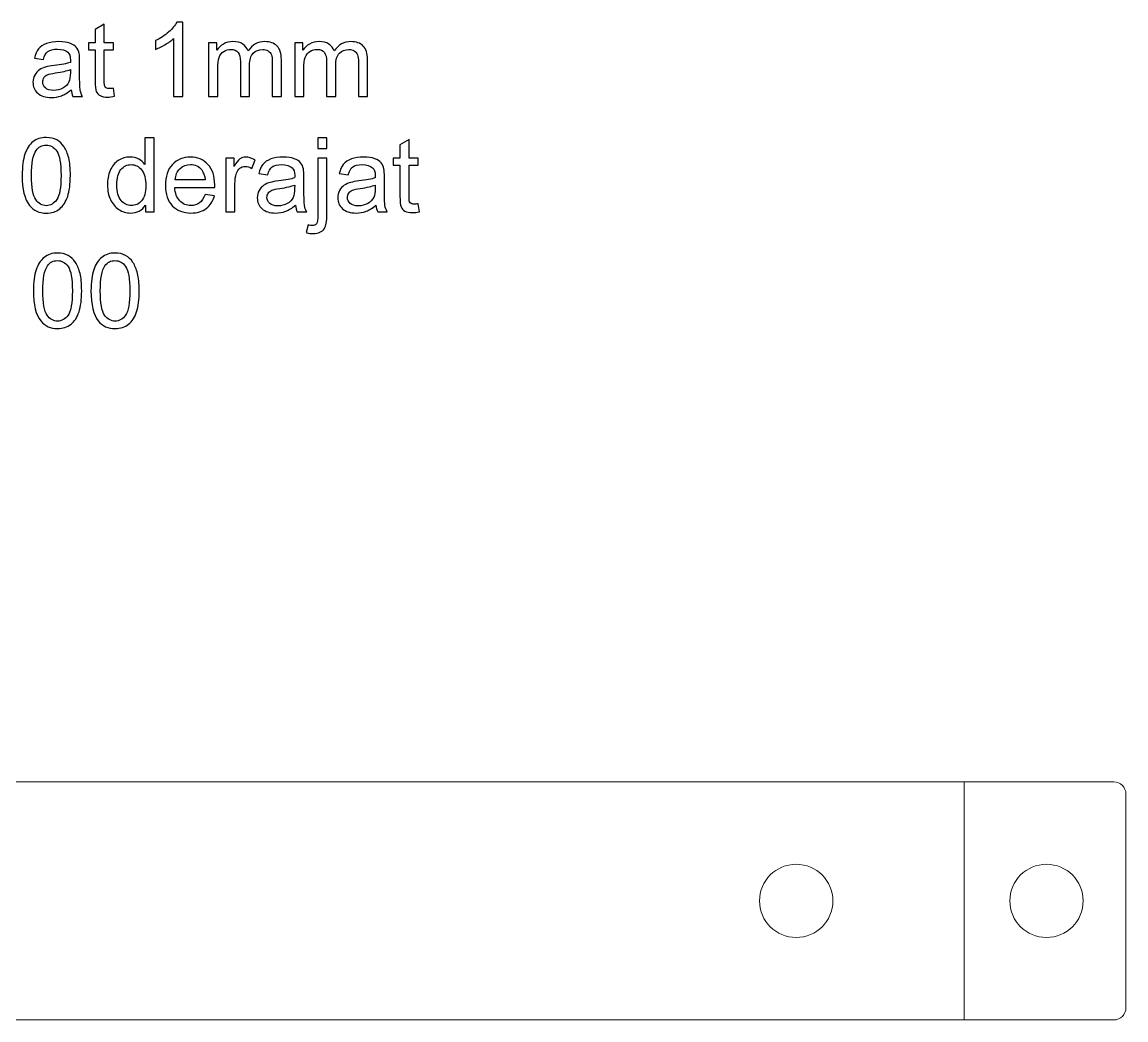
# Model space of a CAD drawing. Header units: millimetres. Extents: x -90 to 90, y -10 to 72.
# Drawn here: x -0.3 to 90, y -9.8 to 72 of the extents above; entities that cross this region are included whole.
import ezdxf
from ezdxf.lldxf.tags import DXFTag

# ---------------------------------------------------------------- set-up
doc = ezdxf.new("R2010")
doc.units = ezdxf.units.MM
doc.header["$MEASUREMENT"] = 0
for name, color, linetype in [('Layer 1', 7, 'Continuous'), ('SHEETMETAL_BEND_LINES_UP', 7, 'Continuous'), ('VISIBLE', 7, 'Continuous')]:
    doc.layers.add(name, color=color, linetype=linetype)
tags = doc.linetypes.add('New Line2', pattern=[0.6, 0.4, -0.1, 0, -0.1]).pattern_tags.tags
tags[10:11] = [DXFTag(74, 4), DXFTag(75, 0), DXFTag(340, '0'), DXFTag(46, 1.0), DXFTag(50, 0.0), DXFTag(44, 0.0), DXFTag(45, 0.0)]
tags[8:9] = [DXFTag(74, 4), DXFTag(75, 0), DXFTag(340, '0'), DXFTag(46, 1.0), DXFTag(50, 0.0), DXFTag(44, 0.0), DXFTag(45, 0.0)]
tags[6:7] = [DXFTag(74, 4), DXFTag(75, 0), DXFTag(340, '0'), DXFTag(46, 1.0), DXFTag(50, 0.0), DXFTag(44, 0.0), DXFTag(45, 0.0)]
tags[4:5] = [DXFTag(74, 4), DXFTag(75, 0), DXFTag(340, '0'), DXFTag(46, 1.0), DXFTag(50, 0.0), DXFTag(44, 0.0), DXFTag(45, 0.0)]

msp = doc.modelspace()

# ---------------------------------------------------------------- linework, layer by layer
at = {"layer": 'Layer 1', "color": 250}
for points, knots in [([(7.1439, 66.5562), (7.1439, 66.5562), (7.2455, 65.8987), (7.2455, 65.8987), (7.2455, 65.8987), (7.0367, 65.8549), (6.849, 65.8323), (6.6853, 65.8323), (6.6853, 65.8323), (6.4158, 65.8323), (6.207, 65.8747), (6.0574, 65.9607), (6.0574, 65.9607), (5.9092, 66.0468), (5.8048, 66.1583), (5.7441, 66.298), (5.7441, 66.298), (5.6834, 66.4377), (5.6538, 66.7312), (5.6538, 67.1785), (5.6538, 67.1785), (5.6538, 67.1785), (5.6538, 69.7101), (5.6538, 69.7101), (5.6538, 69.7101), (5.6538, 69.7101), (5.1035, 69.7101), (5.1035, 69.7101), (5.1035, 69.7101), (5.1035, 69.7101), (5.1035, 70.2858), (5.1035, 70.2858), (5.1035, 70.2858), (5.1035, 70.2858), (5.6538, 70.2858), (5.6538, 70.2858), (5.6538, 70.2858), (5.6538, 70.2858), (5.6538, 71.3724), (5.6538, 71.3724), (5.6538, 71.3724), (5.6538, 71.3724), (6.3989, 71.8197), (6.3989, 71.8197), (6.3989, 71.8197), (6.3989, 71.8197), (6.3989, 70.2858), (6.3989, 70.2858), (6.3989, 70.2858), (6.3989, 70.2858), (7.1439, 70.2858), (7.1439, 70.2858), (7.1439, 70.2858), (7.1439, 70.2858), (7.1439, 69.7101), (7.1439, 69.7101), (7.1439, 69.7101), (7.1439, 69.7101), (6.3989, 69.7101), (6.3989, 69.7101), (6.3989, 69.7101), (6.3989, 69.7101), (6.3989, 67.1362), (6.3989, 67.1362), (6.3989, 67.1362), (6.3989, 66.9231), (6.4116, 66.7862), (6.4384, 66.7256), (6.4384, 66.7256), (6.4638, 66.6649), (6.5061, 66.6169), (6.5654, 66.5802), (6.5654, 66.5802), (6.6247, 66.5449), (6.7093, 66.5266), (6.8194, 66.5266), (6.8194, 66.5266), (6.9012, 66.5266), (7.0099, 66.5365), (7.1439, 66.5562)], [0, 0, 0, 0, 0.047619, 0.047619, 0.047619, 0.047619, 0.0952381, 0.0952381, 0.0952381, 0.0952381, 0.1428571, 0.1428571, 0.1428571, 0.1428571, 0.1904762, 0.1904762, 0.1904762, 0.1904762, 0.2380952, 0.2380952, 0.2380952, 0.2380952, 0.2857143, 0.2857143, 0.2857143, 0.2857143, 0.3333333, 0.3333333, 0.3333333, 0.3333333, 0.3809524, 0.3809524, 0.3809524, 0.3809524, 0.4285714, 0.4285714, 0.4285714, 0.4285714, 0.4761905, 0.4761905, 0.4761905, 0.4761905, 0.5238095, 0.5238095, 0.5238095, 0.5238095, 0.5714286, 0.5714286, 0.5714286, 0.5714286, 0.6190476, 0.6190476, 0.6190476, 0.6190476, 0.6666667, 0.6666667, 0.6666667, 0.6666667, 0.7142857, 0.7142857, 0.7142857, 0.7142857, 0.7619048, 0.7619048, 0.7619048, 0.7619048, 0.8095238, 0.8095238, 0.8095238, 0.8095238, 0.8571429, 0.8571429, 0.8571429, 0.8571429, 0.9047619, 0.9047619, 0.9047619, 0.9047619, 1, 1, 1, 1]), ([(12.8222, 65.8916), (12.8222, 65.8916), (12.0771, 65.8916), (12.0771, 65.8916), (12.0771, 65.8916), (12.0771, 65.8916), (12.0771, 70.6358), (12.0771, 70.6358), (12.0771, 70.6358), (11.8979, 70.4636), (11.6623, 70.2929), (11.3716, 70.1221), (11.3716, 70.1221), (11.0809, 69.9514), (10.8184, 69.823), (10.587, 69.7383), (10.587, 69.7383), (10.587, 69.7383), (10.587, 70.458), (10.587, 70.458), (10.587, 70.458), (11.0033, 70.6527), (11.3674, 70.8898), (11.6792, 71.1692), (11.6792, 71.1692), (11.9911, 71.4472), (12.2126, 71.7167), (12.3424, 71.9792), (12.3424, 71.9792), (12.3424, 71.9792), (12.8222, 71.9792), (12.8222, 71.9792), (12.8222, 71.9792), (12.8222, 71.9792), (12.8222, 65.8916), (12.8222, 65.8916)], [0, 0, 0, 0, 0.1, 0.1, 0.1, 0.1, 0.2, 0.2, 0.2, 0.2, 0.3, 0.3, 0.3, 0.3, 0.4, 0.4, 0.4, 0.4, 0.5, 0.5, 0.5, 0.5, 0.6, 0.6, 0.6, 0.6, 0.7, 0.7, 0.7, 0.7, 0.8, 0.8, 0.8, 0.8, 1, 1, 1, 1]), ([(3.6881, 66.4419), (3.4115, 66.2063), (3.1448, 66.0412), (2.8894, 65.9438), (2.8894, 65.9438), (2.634, 65.8464), (2.3603, 65.7985), (2.0667, 65.7985), (2.0667, 65.7985), (1.5841, 65.7985), (1.213, 65.9156), (0.9534, 66.1512), (0.9534, 66.1512), (0.6937, 66.3855), (0.5639, 66.6861), (0.5639, 67.0515), (0.5639, 67.0515), (0.5639, 67.266), (0.6133, 67.4622), (0.7107, 67.64), (0.7107, 67.64), (0.8094, 67.8178), (0.9378, 67.9589), (1.0959, 68.0661), (1.0959, 68.0661), (1.2553, 68.1734), (1.4331, 68.2552), (1.6321, 68.3103), (1.6321, 68.3103), (1.7789, 68.3484), (2.0004, 68.385), (2.2953, 68.4217), (2.2953, 68.4217), (2.8965, 68.4923), (3.341, 68.5784), (3.6246, 68.6771), (3.6246, 68.6771), (3.6274, 68.7787), (3.6288, 68.8437), (3.6288, 68.8705), (3.6288, 68.8705), (3.6288, 69.1724), (3.5583, 69.3855), (3.4172, 69.5097), (3.4172, 69.5097), (3.2267, 69.6776), (2.943, 69.7609), (2.5677, 69.7609), (2.5677, 69.7609), (2.2163, 69.7609), (1.9567, 69.6988), (1.7902, 69.576), (1.7902, 69.576), (1.6222, 69.4533), (1.4995, 69.2359), (1.419, 68.9227), (1.419, 68.9227), (1.419, 68.9227), (0.6909, 69.0243), (0.6909, 69.0243), (0.6909, 69.0243), (0.7572, 69.3361), (0.8659, 69.5887), (1.0183, 69.7806), (1.0183, 69.7806), (1.1707, 69.9725), (1.3908, 70.1193), (1.6787, 70.2237), (1.6787, 70.2237), (1.9651, 70.3267), (2.2996, 70.379), (2.6778, 70.379), (2.6778, 70.379), (3.0531, 70.379), (3.3593, 70.3352), (3.595, 70.2463), (3.595, 70.2463), (3.8292, 70.1574), (4.0028, 70.0473), (4.1129, 69.9133), (4.1129, 69.9133), (4.2229, 69.7792), (4.3005, 69.6099), (4.3457, 69.4053), (4.3457, 69.4053), (4.3697, 69.2783), (4.3824, 69.0497), (4.3824, 68.7209), (4.3824, 68.7209), (4.3824, 68.7209), (4.3824, 67.7331), (4.3824, 67.7331), (4.3824, 67.7331), (4.3824, 67.0431), (4.3979, 66.607), (4.4289, 66.4222), (4.4289, 66.4222), (4.4586, 66.2373), (4.5207, 66.0609), (4.611, 65.8916), (4.611, 65.8916), (4.611, 65.8916), (3.832, 65.8916), (3.832, 65.8916), (3.832, 65.8916), (3.7573, 66.0482), (3.7093, 66.2317), (3.6881, 66.4419)], [0, 0, 0, 0, 0.0357143, 0.0357143, 0.0357143, 0.0357143, 0.0714286, 0.0714286, 0.0714286, 0.0714286, 0.1071429, 0.1071429, 0.1071429, 0.1071429, 0.1428571, 0.1428571, 0.1428571, 0.1428571, 0.1785714, 0.1785714, 0.1785714, 0.1785714, 0.2142857, 0.2142857, 0.2142857, 0.2142857, 0.25, 0.25, 0.25, 0.25, 0.2857143, 0.2857143, 0.2857143, 0.2857143, 0.3214286, 0.3214286, 0.3214286, 0.3214286, 0.3571429, 0.3571429, 0.3571429, 0.3571429, 0.3928571, 0.3928571, 0.3928571, 0.3928571, 0.4285714, 0.4285714, 0.4285714, 0.4285714, 0.4642857, 0.4642857, 0.4642857, 0.4642857, 0.5, 0.5, 0.5, 0.5, 0.5357143, 0.5357143, 0.5357143, 0.5357143, 0.5714286, 0.5714286, 0.5714286, 0.5714286, 0.6071429, 0.6071429, 0.6071429, 0.6071429, 0.6428571, 0.6428571, 0.6428571, 0.6428571, 0.6785714, 0.6785714, 0.6785714, 0.6785714, 0.7142857, 0.7142857, 0.7142857, 0.7142857, 0.75, 0.75, 0.75, 0.75, 0.7857143, 0.7857143, 0.7857143, 0.7857143, 0.8214286, 0.8214286, 0.8214286, 0.8214286, 0.8571429, 0.8571429, 0.8571429, 0.8571429, 0.8928571, 0.8928571, 0.8928571, 0.8928571, 0.9285714, 0.9285714, 0.9285714, 0.9285714, 1, 1, 1, 1]), ([(14.9403, 65.8916), (14.9403, 65.8916), (14.9403, 70.2858), (14.9403, 70.2858), (14.9403, 70.2858), (14.9403, 70.2858), (15.6092, 70.2858), (15.6092, 70.2858), (15.6092, 70.2858), (15.6092, 70.2858), (15.6092, 69.6649), (15.6092, 69.6649), (15.6092, 69.6649), (15.746, 69.8794), (15.9295, 70.053), (16.1581, 70.1828), (16.1581, 70.1828), (16.3867, 70.314), (16.6463, 70.379), (16.9384, 70.379), (16.9384, 70.379), (17.263, 70.379), (17.5297, 70.3112), (17.7371, 70.1772), (17.7371, 70.1772), (17.9446, 70.0417), (18.0913, 69.854), (18.176, 69.6113), (18.176, 69.6113), (18.5259, 70.1235), (18.9789, 70.379), (19.5377, 70.379), (19.5377, 70.379), (19.9752, 70.379), (20.3124, 70.259), (20.5467, 70.0177), (20.5467, 70.0177), (20.7823, 69.7764), (20.9009, 69.4053), (20.9009, 68.9043), (20.9009, 68.9043), (20.9009, 68.9043), (20.9009, 65.8916), (20.9009, 65.8916), (20.9009, 65.8916), (20.9009, 65.8916), (20.1558, 65.8916), (20.1558, 65.8916), (20.1558, 65.8916), (20.1558, 65.8916), (20.1558, 68.6574), (20.1558, 68.6574), (20.1558, 68.6574), (20.1558, 68.9537), (20.1304, 69.1682), (20.0824, 69.2994), (20.0824, 69.2994), (20.0344, 69.4307), (19.9469, 69.5351), (19.8185, 69.6155), (19.8185, 69.6155), (19.6915, 69.696), (19.542, 69.7355), (19.3712, 69.7355), (19.3712, 69.7355), (19.0608, 69.7355), (18.8039, 69.6325), (18.5993, 69.4279), (18.5993, 69.4279), (18.3947, 69.2218), (18.2931, 68.893), (18.2931, 68.4415), (18.2931, 68.4415), (18.2931, 68.4415), (18.2931, 65.8916), (18.2931, 65.8916), (18.2931, 65.8916), (18.2931, 65.8916), (17.548, 65.8916), (17.548, 65.8916), (17.548, 65.8916), (17.548, 65.8916), (17.548, 68.7435), (17.548, 68.7435), (17.548, 68.7435), (17.548, 69.0737), (17.4874, 69.322), (17.366, 69.4871), (17.366, 69.4871), (17.2447, 69.6522), (17.0457, 69.7355), (16.7705, 69.7355), (16.7705, 69.7355), (16.5617, 69.7355), (16.3684, 69.6804), (16.1906, 69.5704), (16.1906, 69.5704), (16.0128, 69.4603), (15.8843, 69.2994), (15.8039, 69.0864), (15.8039, 69.0864), (15.7249, 68.8747), (15.6854, 68.5685), (15.6854, 68.1691), (15.6854, 68.1691), (15.6854, 68.1691), (15.6854, 65.8916), (15.6854, 65.8916), (15.6854, 65.8916), (15.6854, 65.8916), (14.9403, 65.8916), (14.9403, 65.8916)], [0, 0, 0, 0, 0.0344828, 0.0344828, 0.0344828, 0.0344828, 0.0689655, 0.0689655, 0.0689655, 0.0689655, 0.1034483, 0.1034483, 0.1034483, 0.1034483, 0.137931, 0.137931, 0.137931, 0.137931, 0.1724138, 0.1724138, 0.1724138, 0.1724138, 0.2068966, 0.2068966, 0.2068966, 0.2068966, 0.2413793, 0.2413793, 0.2413793, 0.2413793, 0.2758621, 0.2758621, 0.2758621, 0.2758621, 0.3103448, 0.3103448, 0.3103448, 0.3103448, 0.3448276, 0.3448276, 0.3448276, 0.3448276, 0.3793103, 0.3793103, 0.3793103, 0.3793103, 0.4137931, 0.4137931, 0.4137931, 0.4137931, 0.4482759, 0.4482759, 0.4482759, 0.4482759, 0.4827586, 0.4827586, 0.4827586, 0.4827586, 0.5172414, 0.5172414, 0.5172414, 0.5172414, 0.5517241, 0.5517241, 0.5517241, 0.5517241, 0.5862069, 0.5862069, 0.5862069, 0.5862069, 0.6206897, 0.6206897, 0.6206897, 0.6206897, 0.6551724, 0.6551724, 0.6551724, 0.6551724, 0.6896552, 0.6896552, 0.6896552, 0.6896552, 0.7241379, 0.7241379, 0.7241379, 0.7241379, 0.7586207, 0.7586207, 0.7586207, 0.7586207, 0.7931034, 0.7931034, 0.7931034, 0.7931034, 0.8275862, 0.8275862, 0.8275862, 0.8275862, 0.862069, 0.862069, 0.862069, 0.862069, 0.8965517, 0.8965517, 0.8965517, 0.8965517, 0.9310345, 0.9310345, 0.9310345, 0.9310345, 1, 1, 1, 1]), ([(21.9931, 65.8916), (21.9931, 65.8916), (21.9931, 70.2858), (21.9931, 70.2858), (21.9931, 70.2858), (21.9931, 70.2858), (22.662, 70.2858), (22.662, 70.2858), (22.662, 70.2858), (22.662, 70.2858), (22.662, 69.6649), (22.662, 69.6649), (22.662, 69.6649), (22.7988, 69.8794), (22.9823, 70.053), (23.2109, 70.1828), (23.2109, 70.1828), (23.4395, 70.314), (23.6991, 70.379), (23.9912, 70.379), (23.9912, 70.379), (24.3158, 70.379), (24.5825, 70.3112), (24.7899, 70.1772), (24.7899, 70.1772), (24.9974, 70.0417), (25.1441, 69.854), (25.2288, 69.6113), (25.2288, 69.6113), (25.5787, 70.1235), (26.0317, 70.379), (26.5905, 70.379), (26.5905, 70.379), (27.028, 70.379), (27.3652, 70.259), (27.5995, 70.0177), (27.5995, 70.0177), (27.8351, 69.7764), (27.9537, 69.4053), (27.9537, 68.9043), (27.9537, 68.9043), (27.9537, 68.9043), (27.9537, 65.8916), (27.9537, 65.8916), (27.9537, 65.8916), (27.9537, 65.8916), (27.2086, 65.8916), (27.2086, 65.8916), (27.2086, 65.8916), (27.2086, 65.8916), (27.2086, 68.6574), (27.2086, 68.6574), (27.2086, 68.6574), (27.2086, 68.9537), (27.1832, 69.1682), (27.1352, 69.2994), (27.1352, 69.2994), (27.0872, 69.4307), (26.9997, 69.5351), (26.8713, 69.6155), (26.8713, 69.6155), (26.7443, 69.696), (26.5948, 69.7355), (26.424, 69.7355), (26.424, 69.7355), (26.1136, 69.7355), (25.8567, 69.6325), (25.6521, 69.4279), (25.6521, 69.4279), (25.4475, 69.2218), (25.3459, 68.893), (25.3459, 68.4415), (25.3459, 68.4415), (25.3459, 68.4415), (25.3459, 65.8916), (25.3459, 65.8916), (25.3459, 65.8916), (25.3459, 65.8916), (24.6008, 65.8916), (24.6008, 65.8916), (24.6008, 65.8916), (24.6008, 65.8916), (24.6008, 68.7435), (24.6008, 68.7435), (24.6008, 68.7435), (24.6008, 69.0737), (24.5402, 69.322), (24.4188, 69.4871), (24.4188, 69.4871), (24.2975, 69.6522), (24.0985, 69.7355), (23.8233, 69.7355), (23.8233, 69.7355), (23.6145, 69.7355), (23.4212, 69.6804), (23.2434, 69.5704), (23.2434, 69.5704), (23.0656, 69.4603), (22.9371, 69.2994), (22.8567, 69.0864), (22.8567, 69.0864), (22.7777, 68.8747), (22.7382, 68.5685), (22.7382, 68.1691), (22.7382, 68.1691), (22.7382, 68.1691), (22.7382, 65.8916), (22.7382, 65.8916), (22.7382, 65.8916), (22.7382, 65.8916), (21.9931, 65.8916), (21.9931, 65.8916)], [0, 0, 0, 0, 0.0344828, 0.0344828, 0.0344828, 0.0344828, 0.0689655, 0.0689655, 0.0689655, 0.0689655, 0.1034483, 0.1034483, 0.1034483, 0.1034483, 0.137931, 0.137931, 0.137931, 0.137931, 0.1724138, 0.1724138, 0.1724138, 0.1724138, 0.2068966, 0.2068966, 0.2068966, 0.2068966, 0.2413793, 0.2413793, 0.2413793, 0.2413793, 0.2758621, 0.2758621, 0.2758621, 0.2758621, 0.3103448, 0.3103448, 0.3103448, 0.3103448, 0.3448276, 0.3448276, 0.3448276, 0.3448276, 0.3793103, 0.3793103, 0.3793103, 0.3793103, 0.4137931, 0.4137931, 0.4137931, 0.4137931, 0.4482759, 0.4482759, 0.4482759, 0.4482759, 0.4827586, 0.4827586, 0.4827586, 0.4827586, 0.5172414, 0.5172414, 0.5172414, 0.5172414, 0.5517241, 0.5517241, 0.5517241, 0.5517241, 0.5862069, 0.5862069, 0.5862069, 0.5862069, 0.6206897, 0.6206897, 0.6206897, 0.6206897, 0.6551724, 0.6551724, 0.6551724, 0.6551724, 0.6896552, 0.6896552, 0.6896552, 0.6896552, 0.7241379, 0.7241379, 0.7241379, 0.7241379, 0.7586207, 0.7586207, 0.7586207, 0.7586207, 0.7931034, 0.7931034, 0.7931034, 0.7931034, 0.8275862, 0.8275862, 0.8275862, 0.8275862, 0.862069, 0.862069, 0.862069, 0.862069, 0.8965517, 0.8965517, 0.8965517, 0.8965517, 0.9310345, 0.9310345, 0.9310345, 0.9310345, 1, 1, 1, 1]), ([(3.6288, 68.0929), (3.3579, 67.9829), (2.9515, 67.8897), (2.4096, 67.8135), (2.4096, 67.8135), (2.102, 67.7698), (1.8847, 67.7204), (1.7577, 67.6654), (1.7577, 67.6654), (1.6307, 67.6103), (1.5333, 67.5299), (1.4642, 67.4255), (1.4642, 67.4255), (1.395, 67.3197), (1.3598, 67.2025), (1.3598, 67.0727), (1.3598, 67.0727), (1.3598, 66.8766), (1.4346, 66.7115), (1.5855, 66.5802), (1.5855, 66.5802), (1.7365, 66.449), (1.9567, 66.3827), (2.246, 66.3827), (2.246, 66.3827), (2.5324, 66.3827), (2.7878, 66.4448), (3.0122, 66.5703), (3.0122, 66.5703), (3.2351, 66.6945), (3.4002, 66.8653), (3.5047, 67.0812), (3.5047, 67.0812), (3.5851, 67.2491), (3.6246, 67.496), (3.6246, 67.822), (3.6246, 67.822), (3.6246, 67.822), (3.6288, 68.0929), (3.6288, 68.0929)], [0, 0, 0, 0, 0.0909091, 0.0909091, 0.0909091, 0.0909091, 0.1818182, 0.1818182, 0.1818182, 0.1818182, 0.2727273, 0.2727273, 0.2727273, 0.2727273, 0.3636364, 0.3636364, 0.3636364, 0.3636364, 0.4545455, 0.4545455, 0.4545455, 0.4545455, 0.5454545, 0.5454545, 0.5454545, 0.5454545, 0.6363636, 0.6363636, 0.6363636, 0.6363636, 0.7272727, 0.7272727, 0.7272727, 0.7272727, 0.8181818, 0.8181818, 0.8181818, 0.8181818, 1, 1, 1, 1]), ([(-0.3194, 59.4245), (-0.3194, 60.1399), (-0.246, 60.7185), (-0.0993, 61.1559), (-0.0993, 61.1559), (0.0489, 61.5948), (0.2676, 61.932), (0.5583, 62.1677), (0.5583, 62.1677), (0.8476, 62.4033), (1.2131, 62.5205), (1.6533, 62.5205), (1.6533, 62.5205), (1.9779, 62.5205), (2.2629, 62.4555), (2.5099, 62.3243), (2.5099, 62.3243), (2.7554, 62.1931), (2.9586, 62.004), (3.1167, 61.757), (3.1167, 61.757), (3.2747, 61.5115), (3.3989, 61.2109), (3.4892, 60.8568), (3.4892, 60.8568), (3.5809, 60.5026), (3.6261, 60.0242), (3.6261, 59.4245), (3.6261, 59.4245), (3.6261, 58.7133), (3.5527, 58.1375), (3.4074, 57.7001), (3.4074, 57.7001), (3.262, 57.2612), (3.0433, 56.924), (2.7526, 56.6869), (2.7526, 56.6869), (2.4633, 56.4498), (2.0964, 56.3313), (1.6533, 56.3313), (1.6533, 56.3313), (1.0706, 56.3313), (0.6119, 56.5387), (0.2789, 56.955), (0.2789, 56.955), (-0.1204, 57.463), (-0.3194, 58.2857), (-0.3194, 59.4245)], [0, 0, 0, 0, 0.0769231, 0.0769231, 0.0769231, 0.0769231, 0.1538462, 0.1538462, 0.1538462, 0.1538462, 0.2307692, 0.2307692, 0.2307692, 0.2307692, 0.3076923, 0.3076923, 0.3076923, 0.3076923, 0.3846154, 0.3846154, 0.3846154, 0.3846154, 0.4615385, 0.4615385, 0.4615385, 0.4615385, 0.5384615, 0.5384615, 0.5384615, 0.5384615, 0.6153846, 0.6153846, 0.6153846, 0.6153846, 0.6923077, 0.6923077, 0.6923077, 0.6923077, 0.7692308, 0.7692308, 0.7692308, 0.7692308, 0.8461538, 0.8461538, 0.8461538, 0.8461538, 1, 1, 1, 1]), ([(9.7813, 56.4329), (9.7813, 56.4329), (9.7813, 56.9903), (9.7813, 56.9903), (9.7813, 56.9903), (9.5034, 56.5571), (9.0941, 56.3398), (8.5537, 56.3398), (8.5537, 56.3398), (8.2037, 56.3398), (7.882, 56.4357), (7.5899, 56.629), (7.5899, 56.629), (7.2964, 56.821), (7.0692, 57.0905), (6.9069, 57.4348), (6.9069, 57.4348), (6.746, 57.7805), (6.6656, 58.177), (6.6656, 58.6258), (6.6656, 58.6258), (6.6656, 59.0632), (6.739, 59.4597), (6.8843, 59.8168), (6.8843, 59.8168), (7.0311, 60.1724), (7.2498, 60.4461), (7.5419, 60.6352), (7.5419, 60.6352), (7.8326, 60.8257), (8.16, 60.9203), (8.5198, 60.9203), (8.5198, 60.9203), (8.7851, 60.9203), (9.0208, 60.8638), (9.2268, 60.7523), (9.2268, 60.7523), (9.4328, 60.6408), (9.6007, 60.4941), (9.7305, 60.3149), (9.7305, 60.3149), (9.7305, 60.3149), (9.7305, 62.4951), (9.7305, 62.4951), (9.7305, 62.4951), (9.7305, 62.4951), (10.4756, 62.4951), (10.4756, 62.4951), (10.4756, 62.4951), (10.4756, 62.4951), (10.4756, 56.4329), (10.4756, 56.4329), (10.4756, 56.4329), (10.4756, 56.4329), (9.7813, 56.4329), (9.7813, 56.4329)], [0, 0, 0, 0, 0.0666667, 0.0666667, 0.0666667, 0.0666667, 0.1333333, 0.1333333, 0.1333333, 0.1333333, 0.2, 0.2, 0.2, 0.2, 0.2666667, 0.2666667, 0.2666667, 0.2666667, 0.3333333, 0.3333333, 0.3333333, 0.3333333, 0.4, 0.4, 0.4, 0.4, 0.4666667, 0.4666667, 0.4666667, 0.4666667, 0.5333333, 0.5333333, 0.5333333, 0.5333333, 0.6, 0.6, 0.6, 0.6, 0.6666667, 0.6666667, 0.6666667, 0.6666667, 0.7333333, 0.7333333, 0.7333333, 0.7333333, 0.8, 0.8, 0.8, 0.8, 0.8666667, 0.8666667, 0.8666667, 0.8666667, 1, 1, 1, 1]), ([(23.8869, 61.6315), (23.8869, 61.6315), (23.8869, 62.4951), (23.8869, 62.4951), (23.8869, 62.4951), (23.8869, 62.4951), (24.6319, 62.4951), (24.6319, 62.4951), (24.6319, 62.4951), (24.6319, 62.4951), (24.6319, 61.6315), (24.6319, 61.6315), (24.6319, 61.6315), (24.6319, 61.6315), (23.8869, 61.6315), (23.8869, 61.6315)], [0, 0, 0, 0, 0.2, 0.2, 0.2, 0.2, 0.4, 0.4, 0.4, 0.4, 0.6, 0.6, 0.6, 0.6, 1, 1, 1, 1]), ([(32.0981, 57.0975), (32.0981, 57.0975), (32.1997, 56.44), (32.1997, 56.44), (32.1997, 56.44), (31.9909, 56.3962), (31.8032, 56.3736), (31.6395, 56.3736), (31.6395, 56.3736), (31.37, 56.3736), (31.1612, 56.416), (31.0116, 56.502), (31.0116, 56.502), (30.8634, 56.5881), (30.759, 56.6996), (30.6983, 56.8393), (30.6983, 56.8393), (30.6376, 56.979), (30.608, 57.2725), (30.608, 57.7198), (30.608, 57.7198), (30.608, 57.7198), (30.608, 60.2514), (30.608, 60.2514), (30.608, 60.2514), (30.608, 60.2514), (30.0577, 60.2514), (30.0577, 60.2514), (30.0577, 60.2514), (30.0577, 60.2514), (30.0577, 60.8271), (30.0577, 60.8271), (30.0577, 60.8271), (30.0577, 60.8271), (30.608, 60.8271), (30.608, 60.8271), (30.608, 60.8271), (30.608, 60.8271), (30.608, 61.9137), (30.608, 61.9137), (30.608, 61.9137), (30.608, 61.9137), (31.3531, 62.361), (31.3531, 62.361), (31.3531, 62.361), (31.3531, 62.361), (31.3531, 60.8271), (31.3531, 60.8271), (31.3531, 60.8271), (31.3531, 60.8271), (32.0981, 60.8271), (32.0981, 60.8271), (32.0981, 60.8271), (32.0981, 60.8271), (32.0981, 60.2514), (32.0981, 60.2514), (32.0981, 60.2514), (32.0981, 60.2514), (31.3531, 60.2514), (31.3531, 60.2514), (31.3531, 60.2514), (31.3531, 60.2514), (31.3531, 57.6775), (31.3531, 57.6775), (31.3531, 57.6775), (31.3531, 57.4644), (31.3658, 57.3275), (31.3926, 57.2669), (31.3926, 57.2669), (31.418, 57.2062), (31.4603, 57.1582), (31.5196, 57.1215), (31.5196, 57.1215), (31.5789, 57.0862), (31.6635, 57.0679), (31.7736, 57.0679), (31.7736, 57.0679), (31.8554, 57.0679), (31.9641, 57.0778), (32.0981, 57.0975)], [0, 0, 0, 0, 0.047619, 0.047619, 0.047619, 0.047619, 0.0952381, 0.0952381, 0.0952381, 0.0952381, 0.1428571, 0.1428571, 0.1428571, 0.1428571, 0.1904762, 0.1904762, 0.1904762, 0.1904762, 0.2380952, 0.2380952, 0.2380952, 0.2380952, 0.2857143, 0.2857143, 0.2857143, 0.2857143, 0.3333333, 0.3333333, 0.3333333, 0.3333333, 0.3809524, 0.3809524, 0.3809524, 0.3809524, 0.4285714, 0.4285714, 0.4285714, 0.4285714, 0.4761905, 0.4761905, 0.4761905, 0.4761905, 0.5238095, 0.5238095, 0.5238095, 0.5238095, 0.5714286, 0.5714286, 0.5714286, 0.5714286, 0.6190476, 0.6190476, 0.6190476, 0.6190476, 0.6666667, 0.6666667, 0.6666667, 0.6666667, 0.7142857, 0.7142857, 0.7142857, 0.7142857, 0.7619048, 0.7619048, 0.7619048, 0.7619048, 0.8095238, 0.8095238, 0.8095238, 0.8095238, 0.8571429, 0.8571429, 0.8571429, 0.8571429, 0.9047619, 0.9047619, 0.9047619, 0.9047619, 1, 1, 1, 1]), ([(0.4426, 59.4216), (0.4426, 58.424), (0.5583, 57.7608), (0.7912, 57.4334), (0.7912, 57.4334), (1.024, 57.1046), (1.3119, 56.9409), (1.6533, 56.9409), (1.6533, 56.9409), (1.9948, 56.9409), (2.2827, 57.106), (2.5155, 57.4348), (2.5155, 57.4348), (2.7484, 57.765), (2.8641, 58.4268), (2.8641, 59.4216), (2.8641, 59.4216), (2.8641, 60.4193), (2.7484, 61.0825), (2.5155, 61.4099), (2.5155, 61.4099), (2.2841, 61.7387), (1.9934, 61.9024), (1.6449, 61.9024), (1.6449, 61.9024), (1.3034, 61.9024), (1.0296, 61.757), (0.825, 61.4678), (0.825, 61.4678), (0.5696, 61.0995), (0.4426, 60.4165), (0.4426, 59.4216)], [0, 0, 0, 0, 0.1111111, 0.1111111, 0.1111111, 0.1111111, 0.2222222, 0.2222222, 0.2222222, 0.2222222, 0.3333333, 0.3333333, 0.3333333, 0.3333333, 0.4444444, 0.4444444, 0.4444444, 0.4444444, 0.5555556, 0.5555556, 0.5555556, 0.5555556, 0.6666667, 0.6666667, 0.6666667, 0.6666667, 0.7777778, 0.7777778, 0.7777778, 0.7777778, 1, 1, 1, 1]), ([(14.6511, 57.8553), (14.6511, 57.8553), (15.4216, 57.7537), (15.4216, 57.7537), (15.4216, 57.7537), (15.3016, 57.3064), (15.0773, 56.9578), (14.7499, 56.7109), (14.7499, 56.7109), (14.4225, 56.4639), (14.0048, 56.3398), (13.4954, 56.3398), (13.4954, 56.3398), (12.8548, 56.3398), (12.3468, 56.5373), (11.9714, 56.9324), (11.9714, 56.9324), (11.596, 57.3261), (11.4084, 57.8807), (11.4084, 58.5933), (11.4084, 58.5933), (11.4084, 59.3299), (11.5975, 59.9028), (11.977, 60.3092), (11.977, 60.3092), (12.3566, 60.7171), (12.8491, 60.9203), (13.4545, 60.9203), (13.4545, 60.9203), (14.0401, 60.9203), (14.5185, 60.7213), (14.8896, 60.3219), (14.8896, 60.3219), (15.2607, 59.9226), (15.447, 59.361), (15.447, 58.6371), (15.447, 58.6371), (15.447, 58.5933), (15.4456, 58.527), (15.4428, 58.4395), (15.4428, 58.4395), (15.4428, 58.4395), (12.1704, 58.4395), (12.1704, 58.4395), (12.1704, 58.4395), (12.1986, 57.9583), (12.3341, 57.5886), (12.5796, 57.3332), (12.5796, 57.3332), (12.8237, 57.0778), (13.1299, 56.9494), (13.4954, 56.9494), (13.4954, 56.9494), (13.7678, 56.9494), (14.0006, 57.0213), (14.1925, 57.1653), (14.1925, 57.1653), (14.3858, 57.3092), (14.5382, 57.5392), (14.6511, 57.8553)], [0, 0, 0, 0, 0.0625, 0.0625, 0.0625, 0.0625, 0.125, 0.125, 0.125, 0.125, 0.1875, 0.1875, 0.1875, 0.1875, 0.25, 0.25, 0.25, 0.25, 0.3125, 0.3125, 0.3125, 0.3125, 0.375, 0.375, 0.375, 0.375, 0.4375, 0.4375, 0.4375, 0.4375, 0.5, 0.5, 0.5, 0.5, 0.5625, 0.5625, 0.5625, 0.5625, 0.625, 0.625, 0.625, 0.625, 0.6875, 0.6875, 0.6875, 0.6875, 0.75, 0.75, 0.75, 0.75, 0.8125, 0.8125, 0.8125, 0.8125, 0.875, 0.875, 0.875, 0.875, 1, 1, 1, 1]), ([(16.3543, 56.4329), (16.3543, 56.4329), (16.3543, 60.8271), (16.3543, 60.8271), (16.3543, 60.8271), (16.3543, 60.8271), (17.0232, 60.8271), (17.0232, 60.8271), (17.0232, 60.8271), (17.0232, 60.8271), (17.0232, 60.154), (17.0232, 60.154), (17.0232, 60.154), (17.1939, 60.4659), (17.352, 60.6719), (17.4973, 60.7707), (17.4973, 60.7707), (17.6427, 60.8709), (17.8021, 60.9203), (17.9757, 60.9203), (17.9757, 60.9203), (18.2269, 60.9203), (18.4823, 60.8412), (18.7419, 60.6846), (18.7419, 60.6846), (18.7419, 60.6846), (18.4767, 59.9974), (18.4767, 59.9974), (18.4767, 59.9974), (18.296, 60.099), (18.1154, 60.1498), (17.9348, 60.1498), (17.9348, 60.1498), (17.7725, 60.1498), (17.6272, 60.1004), (17.4988, 60.003), (17.4988, 60.003), (17.3703, 59.9057), (17.2786, 59.7702), (17.2236, 59.5966), (17.2236, 59.5966), (17.1403, 59.3327), (17.0994, 59.0435), (17.0994, 58.7288), (17.0994, 58.7288), (17.0994, 58.7288), (17.0994, 56.4329), (17.0994, 56.4329), (17.0994, 56.4329), (17.0994, 56.4329), (16.3543, 56.4329), (16.3543, 56.4329)], [0, 0, 0, 0, 0.0714286, 0.0714286, 0.0714286, 0.0714286, 0.1428571, 0.1428571, 0.1428571, 0.1428571, 0.2142857, 0.2142857, 0.2142857, 0.2142857, 0.2857143, 0.2857143, 0.2857143, 0.2857143, 0.3571429, 0.3571429, 0.3571429, 0.3571429, 0.4285714, 0.4285714, 0.4285714, 0.4285714, 0.5, 0.5, 0.5, 0.5, 0.5714286, 0.5714286, 0.5714286, 0.5714286, 0.6428571, 0.6428571, 0.6428571, 0.6428571, 0.7142857, 0.7142857, 0.7142857, 0.7142857, 0.7857143, 0.7857143, 0.7857143, 0.7857143, 0.8571429, 0.8571429, 0.8571429, 0.8571429, 1, 1, 1, 1]), ([(22.0524, 56.9832), (21.7758, 56.7476), (21.5091, 56.5825), (21.2537, 56.4851), (21.2537, 56.4851), (20.9983, 56.3877), (20.7246, 56.3398), (20.431, 56.3398), (20.431, 56.3398), (19.9484, 56.3398), (19.5773, 56.4569), (19.3177, 56.6925), (19.3177, 56.6925), (19.058, 56.9268), (18.9282, 57.2274), (18.9282, 57.5928), (18.9282, 57.5928), (18.9282, 57.8073), (18.9776, 58.0035), (19.075, 58.1813), (19.075, 58.1813), (19.1737, 58.3591), (19.3021, 58.5002), (19.4602, 58.6074), (19.4602, 58.6074), (19.6196, 58.7147), (19.7974, 58.7965), (19.9964, 58.8516), (19.9964, 58.8516), (20.1432, 58.8897), (20.3647, 58.9263), (20.6596, 58.963), (20.6596, 58.963), (21.2608, 59.0336), (21.7053, 59.1197), (21.9889, 59.2184), (21.9889, 59.2184), (21.9917, 59.32), (21.9931, 59.385), (21.9931, 59.4118), (21.9931, 59.4118), (21.9931, 59.7137), (21.9226, 59.9268), (21.7815, 60.051), (21.7815, 60.051), (21.591, 60.2189), (21.3073, 60.3022), (20.932, 60.3022), (20.932, 60.3022), (20.5806, 60.3022), (20.321, 60.2401), (20.1545, 60.1173), (20.1545, 60.1173), (19.9865, 59.9946), (19.8638, 59.7772), (19.7833, 59.464), (19.7833, 59.464), (19.7833, 59.464), (19.0552, 59.5656), (19.0552, 59.5656), (19.0552, 59.5656), (19.1215, 59.8774), (19.2302, 60.13), (19.3826, 60.3219), (19.3826, 60.3219), (19.535, 60.5138), (19.7551, 60.6606), (20.043, 60.765), (20.043, 60.765), (20.3294, 60.868), (20.6639, 60.9203), (21.0421, 60.9203), (21.0421, 60.9203), (21.4174, 60.9203), (21.7236, 60.8765), (21.9593, 60.7876), (21.9593, 60.7876), (22.1935, 60.6987), (22.3671, 60.5886), (22.4772, 60.4546), (22.4772, 60.4546), (22.5872, 60.3205), (22.6648, 60.1512), (22.71, 59.9466), (22.71, 59.9466), (22.734, 59.8196), (22.7467, 59.591), (22.7467, 59.2622), (22.7467, 59.2622), (22.7467, 59.2622), (22.7467, 58.2744), (22.7467, 58.2744), (22.7467, 58.2744), (22.7467, 57.5844), (22.7622, 57.1483), (22.7932, 56.9635), (22.7932, 56.9635), (22.8229, 56.7786), (22.885, 56.6022), (22.9753, 56.4329), (22.9753, 56.4329), (22.9753, 56.4329), (22.1963, 56.4329), (22.1963, 56.4329), (22.1963, 56.4329), (22.1216, 56.5895), (22.0736, 56.773), (22.0524, 56.9832)], [0, 0, 0, 0, 0.0357143, 0.0357143, 0.0357143, 0.0357143, 0.0714286, 0.0714286, 0.0714286, 0.0714286, 0.1071429, 0.1071429, 0.1071429, 0.1071429, 0.1428571, 0.1428571, 0.1428571, 0.1428571, 0.1785714, 0.1785714, 0.1785714, 0.1785714, 0.2142857, 0.2142857, 0.2142857, 0.2142857, 0.25, 0.25, 0.25, 0.25, 0.2857143, 0.2857143, 0.2857143, 0.2857143, 0.3214286, 0.3214286, 0.3214286, 0.3214286, 0.3571429, 0.3571429, 0.3571429, 0.3571429, 0.3928571, 0.3928571, 0.3928571, 0.3928571, 0.4285714, 0.4285714, 0.4285714, 0.4285714, 0.4642857, 0.4642857, 0.4642857, 0.4642857, 0.5, 0.5, 0.5, 0.5, 0.5357143, 0.5357143, 0.5357143, 0.5357143, 0.5714286, 0.5714286, 0.5714286, 0.5714286, 0.6071429, 0.6071429, 0.6071429, 0.6071429, 0.6428571, 0.6428571, 0.6428571, 0.6428571, 0.6785714, 0.6785714, 0.6785714, 0.6785714, 0.7142857, 0.7142857, 0.7142857, 0.7142857, 0.75, 0.75, 0.75, 0.75, 0.7857143, 0.7857143, 0.7857143, 0.7857143, 0.8214286, 0.8214286, 0.8214286, 0.8214286, 0.8571429, 0.8571429, 0.8571429, 0.8571429, 0.8928571, 0.8928571, 0.8928571, 0.8928571, 0.9285714, 0.9285714, 0.9285714, 0.9285714, 1, 1, 1, 1]), ([(22.9442, 54.7339), (22.9442, 54.7339), (23.0811, 55.3647), (23.0811, 55.3647), (23.0811, 55.3647), (23.2307, 55.3266), (23.3478, 55.3068), (23.4339, 55.3068), (23.4339, 55.3068), (23.5863, 55.3068), (23.6992, 55.3576), (23.774, 55.4578), (23.774, 55.4578), (23.8488, 55.558), (23.8869, 55.8106), (23.8869, 56.2128), (23.8869, 56.2128), (23.8869, 56.2128), (23.8869, 60.8271), (23.8869, 60.8271), (23.8869, 60.8271), (23.8869, 60.8271), (24.6319, 60.8271), (24.6319, 60.8271), (24.6319, 60.8271), (24.6319, 60.8271), (24.6319, 56.1972), (24.6319, 56.1972), (24.6319, 56.1972), (24.6319, 55.6568), (24.5614, 55.28), (24.4203, 55.0684), (24.4203, 55.0684), (24.2411, 54.7932), (23.9433, 54.6549), (23.527, 54.6549), (23.527, 54.6549), (23.3252, 54.6549), (23.1319, 54.6817), (22.9442, 54.7339)], [0, 0, 0, 0, 0.0909091, 0.0909091, 0.0909091, 0.0909091, 0.1818182, 0.1818182, 0.1818182, 0.1818182, 0.2727273, 0.2727273, 0.2727273, 0.2727273, 0.3636364, 0.3636364, 0.3636364, 0.3636364, 0.4545455, 0.4545455, 0.4545455, 0.4545455, 0.5454545, 0.5454545, 0.5454545, 0.5454545, 0.6363636, 0.6363636, 0.6363636, 0.6363636, 0.7272727, 0.7272727, 0.7272727, 0.7272727, 0.8181818, 0.8181818, 0.8181818, 0.8181818, 1, 1, 1, 1]), ([(28.6423, 56.9832), (28.3657, 56.7476), (28.099, 56.5825), (27.8436, 56.4851), (27.8436, 56.4851), (27.5882, 56.3877), (27.3145, 56.3398), (27.0209, 56.3398), (27.0209, 56.3398), (26.5383, 56.3398), (26.1672, 56.4569), (25.9076, 56.6925), (25.9076, 56.6925), (25.6479, 56.9268), (25.5181, 57.2274), (25.5181, 57.5928), (25.5181, 57.5928), (25.5181, 57.8073), (25.5675, 58.0035), (25.6649, 58.1813), (25.6649, 58.1813), (25.7636, 58.3591), (25.892, 58.5002), (26.0501, 58.6074), (26.0501, 58.6074), (26.2095, 58.7147), (26.3873, 58.7965), (26.5863, 58.8516), (26.5863, 58.8516), (26.7331, 58.8897), (26.9546, 58.9263), (27.2495, 58.963), (27.2495, 58.963), (27.8507, 59.0336), (28.2952, 59.1197), (28.5788, 59.2184), (28.5788, 59.2184), (28.5816, 59.32), (28.583, 59.385), (28.583, 59.4118), (28.583, 59.4118), (28.583, 59.7137), (28.5125, 59.9268), (28.3714, 60.051), (28.3714, 60.051), (28.1809, 60.2189), (27.8972, 60.3022), (27.5219, 60.3022), (27.5219, 60.3022), (27.1705, 60.3022), (26.9109, 60.2401), (26.7444, 60.1173), (26.7444, 60.1173), (26.5764, 59.9946), (26.4537, 59.7772), (26.3732, 59.464), (26.3732, 59.464), (26.3732, 59.464), (25.6451, 59.5656), (25.6451, 59.5656), (25.6451, 59.5656), (25.7114, 59.8774), (25.8201, 60.13), (25.9725, 60.3219), (25.9725, 60.3219), (26.1249, 60.5138), (26.345, 60.6606), (26.6329, 60.765), (26.6329, 60.765), (26.9193, 60.868), (27.2538, 60.9203), (27.632, 60.9203), (27.632, 60.9203), (28.0073, 60.9203), (28.3135, 60.8765), (28.5492, 60.7876), (28.5492, 60.7876), (28.7834, 60.6987), (28.957, 60.5886), (29.0671, 60.4546), (29.0671, 60.4546), (29.1771, 60.3205), (29.2547, 60.1512), (29.2999, 59.9466), (29.2999, 59.9466), (29.3239, 59.8196), (29.3366, 59.591), (29.3366, 59.2622), (29.3366, 59.2622), (29.3366, 59.2622), (29.3366, 58.2744), (29.3366, 58.2744), (29.3366, 58.2744), (29.3366, 57.5844), (29.3521, 57.1483), (29.3831, 56.9635), (29.3831, 56.9635), (29.4128, 56.7786), (29.4749, 56.6022), (29.5652, 56.4329), (29.5652, 56.4329), (29.5652, 56.4329), (28.7862, 56.4329), (28.7862, 56.4329), (28.7862, 56.4329), (28.7115, 56.5895), (28.6635, 56.773), (28.6423, 56.9832)], [0, 0, 0, 0, 0.0357143, 0.0357143, 0.0357143, 0.0357143, 0.0714286, 0.0714286, 0.0714286, 0.0714286, 0.1071429, 0.1071429, 0.1071429, 0.1071429, 0.1428571, 0.1428571, 0.1428571, 0.1428571, 0.1785714, 0.1785714, 0.1785714, 0.1785714, 0.2142857, 0.2142857, 0.2142857, 0.2142857, 0.25, 0.25, 0.25, 0.25, 0.2857143, 0.2857143, 0.2857143, 0.2857143, 0.3214286, 0.3214286, 0.3214286, 0.3214286, 0.3571429, 0.3571429, 0.3571429, 0.3571429, 0.3928571, 0.3928571, 0.3928571, 0.3928571, 0.4285714, 0.4285714, 0.4285714, 0.4285714, 0.4642857, 0.4642857, 0.4642857, 0.4642857, 0.5, 0.5, 0.5, 0.5, 0.5357143, 0.5357143, 0.5357143, 0.5357143, 0.5714286, 0.5714286, 0.5714286, 0.5714286, 0.6071429, 0.6071429, 0.6071429, 0.6071429, 0.6428571, 0.6428571, 0.6428571, 0.6428571, 0.6785714, 0.6785714, 0.6785714, 0.6785714, 0.7142857, 0.7142857, 0.7142857, 0.7142857, 0.75, 0.75, 0.75, 0.75, 0.7857143, 0.7857143, 0.7857143, 0.7857143, 0.8214286, 0.8214286, 0.8214286, 0.8214286, 0.8571429, 0.8571429, 0.8571429, 0.8571429, 0.8928571, 0.8928571, 0.8928571, 0.8928571, 0.9285714, 0.9285714, 0.9285714, 0.9285714, 1, 1, 1, 1]), ([(7.4276, 58.6244), (7.4276, 58.0627), (7.5461, 57.6436), (7.7846, 57.3656), (7.7846, 57.3656), (8.0217, 57.0877), (8.3025, 56.9494), (8.6256, 56.9494), (8.6256, 56.9494), (8.9516, 56.9494), (9.2282, 57.082), (9.4568, 57.3473), (9.4568, 57.3473), (9.684, 57.6126), (9.7983, 58.0176), (9.7983, 58.5623), (9.7983, 58.5623), (9.7983, 59.1606), (9.6826, 59.6009), (9.4497, 59.8817), (9.4497, 59.8817), (9.2183, 60.1625), (8.9319, 60.3022), (8.5918, 60.3022), (8.5918, 60.3022), (8.2602, 60.3022), (7.9836, 60.1681), (7.7606, 59.8986), (7.7606, 59.8986), (7.5391, 59.6291), (7.4276, 59.2043), (7.4276, 58.6244)], [0, 0, 0, 0, 0.1111111, 0.1111111, 0.1111111, 0.1111111, 0.2222222, 0.2222222, 0.2222222, 0.2222222, 0.3333333, 0.3333333, 0.3333333, 0.3333333, 0.4444444, 0.4444444, 0.4444444, 0.4444444, 0.5555556, 0.5555556, 0.5555556, 0.5555556, 0.6666667, 0.6666667, 0.6666667, 0.6666667, 0.7777778, 0.7777778, 0.7777778, 0.7777778, 1, 1, 1, 1]), ([(12.2127, 59.0491), (12.2127, 59.0491), (14.6596, 59.0491), (14.6596, 59.0491), (14.6596, 59.0491), (14.6271, 59.4188), (14.5326, 59.6954), (14.3788, 59.8803), (14.3788, 59.8803), (14.1431, 60.1667), (13.8355, 60.3106), (13.4587, 60.3106), (13.4587, 60.3106), (13.1172, 60.3106), (12.8308, 60.1963), (12.5979, 59.9677), (12.5979, 59.9677), (12.3665, 59.7391), (12.2381, 59.4329), (12.2127, 59.0491)], [0, 0, 0, 0, 0.1666667, 0.1666667, 0.1666667, 0.1666667, 0.3333333, 0.3333333, 0.3333333, 0.3333333, 0.5, 0.5, 0.5, 0.5, 0.6666667, 0.6666667, 0.6666667, 0.6666667, 1, 1, 1, 1]), ([(21.9931, 58.6342), (21.7222, 58.5242), (21.3158, 58.431), (20.7739, 58.3548), (20.7739, 58.3548), (20.4663, 58.3111), (20.249, 58.2617), (20.122, 58.2067), (20.122, 58.2067), (19.995, 58.1516), (19.8976, 58.0712), (19.8285, 57.9668), (19.8285, 57.9668), (19.7593, 57.861), (19.7241, 57.7438), (19.7241, 57.614), (19.7241, 57.614), (19.7241, 57.4179), (19.7989, 57.2528), (19.9498, 57.1215), (19.9498, 57.1215), (20.1008, 56.9903), (20.321, 56.924), (20.6103, 56.924), (20.6103, 56.924), (20.8967, 56.924), (21.1521, 56.9861), (21.3765, 57.1116), (21.3765, 57.1116), (21.5994, 57.2358), (21.7645, 57.4066), (21.869, 57.6225), (21.869, 57.6225), (21.9494, 57.7904), (21.9889, 58.0373), (21.9889, 58.3633), (21.9889, 58.3633), (21.9889, 58.3633), (21.9931, 58.6342), (21.9931, 58.6342)], [0, 0, 0, 0, 0.0909091, 0.0909091, 0.0909091, 0.0909091, 0.1818182, 0.1818182, 0.1818182, 0.1818182, 0.2727273, 0.2727273, 0.2727273, 0.2727273, 0.3636364, 0.3636364, 0.3636364, 0.3636364, 0.4545455, 0.4545455, 0.4545455, 0.4545455, 0.5454545, 0.5454545, 0.5454545, 0.5454545, 0.6363636, 0.6363636, 0.6363636, 0.6363636, 0.7272727, 0.7272727, 0.7272727, 0.7272727, 0.8181818, 0.8181818, 0.8181818, 0.8181818, 1, 1, 1, 1]), ([(28.583, 58.6342), (28.3121, 58.5242), (27.9057, 58.431), (27.3638, 58.3548), (27.3638, 58.3548), (27.0562, 58.3111), (26.8389, 58.2617), (26.7119, 58.2067), (26.7119, 58.2067), (26.5849, 58.1516), (26.4875, 58.0712), (26.4184, 57.9668), (26.4184, 57.9668), (26.3492, 57.861), (26.314, 57.7438), (26.314, 57.614), (26.314, 57.614), (26.314, 57.4179), (26.3888, 57.2528), (26.5397, 57.1215), (26.5397, 57.1215), (26.6907, 56.9903), (26.9109, 56.924), (27.2002, 56.924), (27.2002, 56.924), (27.4866, 56.924), (27.742, 56.9861), (27.9664, 57.1116), (27.9664, 57.1116), (28.1893, 57.2358), (28.3544, 57.4066), (28.4589, 57.6225), (28.4589, 57.6225), (28.5393, 57.7904), (28.5788, 58.0373), (28.5788, 58.3633), (28.5788, 58.3633), (28.5788, 58.3633), (28.583, 58.6342), (28.583, 58.6342)], [0, 0, 0, 0, 0.0909091, 0.0909091, 0.0909091, 0.0909091, 0.1818182, 0.1818182, 0.1818182, 0.1818182, 0.2727273, 0.2727273, 0.2727273, 0.2727273, 0.3636364, 0.3636364, 0.3636364, 0.3636364, 0.4545455, 0.4545455, 0.4545455, 0.4545455, 0.5454545, 0.5454545, 0.5454545, 0.5454545, 0.6363636, 0.6363636, 0.6363636, 0.6363636, 0.7272727, 0.7272727, 0.7272727, 0.7272727, 0.8181818, 0.8181818, 0.8181818, 0.8181818, 1, 1, 1, 1]), ([(0.6063, 49.9658), (0.6063, 50.6812), (0.6797, 51.2598), (0.8264, 51.6972), (0.8264, 51.6972), (0.9746, 52.1361), (1.1933, 52.4733), (1.484, 52.709), (1.484, 52.709), (1.7733, 52.9446), (2.1388, 53.0618), (2.579, 53.0618), (2.579, 53.0618), (2.9036, 53.0618), (3.1886, 52.9968), (3.4356, 52.8656), (3.4356, 52.8656), (3.6811, 52.7344), (3.8843, 52.5453), (4.0424, 52.2983), (4.0424, 52.2983), (4.2004, 52.0528), (4.3246, 51.7522), (4.4149, 51.3981), (4.4149, 51.3981), (4.5066, 51.0439), (4.5518, 50.5655), (4.5518, 49.9658), (4.5518, 49.9658), (4.5518, 49.2546), (4.4784, 48.6788), (4.3331, 48.2414), (4.3331, 48.2414), (4.1877, 47.8025), (3.969, 47.4653), (3.6783, 47.2282), (3.6783, 47.2282), (3.389, 46.9911), (3.0221, 46.8726), (2.579, 46.8726), (2.579, 46.8726), (1.9963, 46.8726), (1.5376, 47.08), (1.2046, 47.4963), (1.2046, 47.4963), (0.8053, 48.0043), (0.6063, 48.827), (0.6063, 49.9658)], [0, 0, 0, 0, 0.0769231, 0.0769231, 0.0769231, 0.0769231, 0.1538462, 0.1538462, 0.1538462, 0.1538462, 0.2307692, 0.2307692, 0.2307692, 0.2307692, 0.3076923, 0.3076923, 0.3076923, 0.3076923, 0.3846154, 0.3846154, 0.3846154, 0.3846154, 0.4615385, 0.4615385, 0.4615385, 0.4615385, 0.5384615, 0.5384615, 0.5384615, 0.5384615, 0.6153846, 0.6153846, 0.6153846, 0.6153846, 0.6923077, 0.6923077, 0.6923077, 0.6923077, 0.7692308, 0.7692308, 0.7692308, 0.7692308, 0.8461538, 0.8461538, 0.8461538, 0.8461538, 1, 1, 1, 1]), ([(1.3683, 49.9629), (1.3683, 48.9653), (1.484, 48.3021), (1.7169, 47.9747), (1.7169, 47.9747), (1.9497, 47.6459), (2.2376, 47.4822), (2.579, 47.4822), (2.579, 47.4822), (2.9205, 47.4822), (3.2084, 47.6473), (3.4412, 47.9761), (3.4412, 47.9761), (3.6741, 48.3063), (3.7898, 48.9681), (3.7898, 49.9629), (3.7898, 49.9629), (3.7898, 50.9606), (3.6741, 51.6238), (3.4412, 51.9512), (3.4412, 51.9512), (3.2098, 52.28), (2.9191, 52.4437), (2.5706, 52.4437), (2.5706, 52.4437), (2.2291, 52.4437), (1.9553, 52.2983), (1.7507, 52.0091), (1.7507, 52.0091), (1.4953, 51.6408), (1.3683, 50.9578), (1.3683, 49.9629)], [0, 0, 0, 0, 0.1111111, 0.1111111, 0.1111111, 0.1111111, 0.2222222, 0.2222222, 0.2222222, 0.2222222, 0.3333333, 0.3333333, 0.3333333, 0.3333333, 0.4444444, 0.4444444, 0.4444444, 0.4444444, 0.5555556, 0.5555556, 0.5555556, 0.5555556, 0.6666667, 0.6666667, 0.6666667, 0.6666667, 0.7777778, 0.7777778, 0.7777778, 0.7777778, 1, 1, 1, 1]), ([(5.3152, 49.9658), (5.3152, 50.6812), (5.3886, 51.2598), (5.5353, 51.6972), (5.5353, 51.6972), (5.6835, 52.1361), (5.9022, 52.4733), (6.1929, 52.709), (6.1929, 52.709), (6.4822, 52.9446), (6.8477, 53.0618), (7.2879, 53.0618), (7.2879, 53.0618), (7.6125, 53.0618), (7.8975, 52.9968), (8.1445, 52.8656), (8.1445, 52.8656), (8.39, 52.7344), (8.5932, 52.5453), (8.7513, 52.2983), (8.7513, 52.2983), (8.9093, 52.0528), (9.0335, 51.7522), (9.1238, 51.3981), (9.1238, 51.3981), (9.2155, 51.0439), (9.2607, 50.5655), (9.2607, 49.9658), (9.2607, 49.9658), (9.2607, 49.2546), (9.1873, 48.6788), (9.042, 48.2414), (9.042, 48.2414), (8.8966, 47.8025), (8.6779, 47.4653), (8.3872, 47.2282), (8.3872, 47.2282), (8.0979, 46.9911), (7.731, 46.8726), (7.2879, 46.8726), (7.2879, 46.8726), (6.7052, 46.8726), (6.2465, 47.08), (5.9135, 47.4963), (5.9135, 47.4963), (5.5142, 48.0043), (5.3152, 48.827), (5.3152, 49.9658)], [0, 0, 0, 0, 0.0769231, 0.0769231, 0.0769231, 0.0769231, 0.1538462, 0.1538462, 0.1538462, 0.1538462, 0.2307692, 0.2307692, 0.2307692, 0.2307692, 0.3076923, 0.3076923, 0.3076923, 0.3076923, 0.3846154, 0.3846154, 0.3846154, 0.3846154, 0.4615385, 0.4615385, 0.4615385, 0.4615385, 0.5384615, 0.5384615, 0.5384615, 0.5384615, 0.6153846, 0.6153846, 0.6153846, 0.6153846, 0.6923077, 0.6923077, 0.6923077, 0.6923077, 0.7692308, 0.7692308, 0.7692308, 0.7692308, 0.8461538, 0.8461538, 0.8461538, 0.8461538, 1, 1, 1, 1]), ([(6.0772, 49.9629), (6.0772, 48.9653), (6.1929, 48.3021), (6.4258, 47.9747), (6.4258, 47.9747), (6.6586, 47.6459), (6.9465, 47.4822), (7.2879, 47.4822), (7.2879, 47.4822), (7.6294, 47.4822), (7.9173, 47.6473), (8.1501, 47.9761), (8.1501, 47.9761), (8.383, 48.3063), (8.4987, 48.9681), (8.4987, 49.9629), (8.4987, 49.9629), (8.4987, 50.9606), (8.383, 51.6238), (8.1501, 51.9512), (8.1501, 51.9512), (7.9187, 52.28), (7.628, 52.4437), (7.2795, 52.4437), (7.2795, 52.4437), (6.938, 52.4437), (6.6642, 52.2983), (6.4596, 52.0091), (6.4596, 52.0091), (6.2042, 51.6408), (6.0772, 50.9578), (6.0772, 49.9629)], [0, 0, 0, 0, 0.1111111, 0.1111111, 0.1111111, 0.1111111, 0.2222222, 0.2222222, 0.2222222, 0.2222222, 0.3333333, 0.3333333, 0.3333333, 0.3333333, 0.4444444, 0.4444444, 0.4444444, 0.4444444, 0.5555556, 0.5555556, 0.5555556, 0.5555556, 0.6666667, 0.6666667, 0.6666667, 0.6666667, 0.7777778, 0.7777778, 0.7777778, 0.7777778, 1, 1, 1, 1])]:
    msp.add_open_spline(points, degree=3, knots=knots, dxfattribs=at)
at = {"layer": 'SHEETMETAL_BEND_LINES_UP', "linetype": 'New Line2', "lineweight": 9}
msp.add_open_spline([(76.7961, -9.75), (76.7961, -9.75), (76.7961, 9.75), (76.7961, 9.75)], degree=3, dxfattribs=at)
at = {"layer": 'VISIBLE', "lineweight": 9}
for points in [[(89.0423, 9.75), (89.0423, 9.75), (-89.0423, 9.75), (-89.0423, 9.75)], [(90.0423, -8.75), (90.0423, -8.75), (90.0423, 8.75), (90.0423, 8.75)], [(89.0423, -9.75), (89.5945, -9.75), (90.0423, -9.3023), (90.0423, -8.75)], [(-89.0423, -9.75), (-89.0423, -9.75), (89.0423, -9.75), (89.0423, -9.75)]]:
    msp.add_open_spline(points, degree=3, dxfattribs=at)
for points, knots in [([(90.0423, 8.75), (90.0423, 9.0152), (89.9369, 9.2696), (89.7494, 9.4571), (89.7494, 9.4571), (89.5618, 9.6446), (89.3075, 9.75), (89.0423, 9.75)], [0, 0, 0, 0, 0.3333333, 0.3333333, 0.3333333, 0.3333333, 1, 1, 1, 1]), ([(66.05, 0), (66.05, 1.6569), (64.7069, 3), (63.05, 3), (63.05, 3), (61.3932, 3), (60.05, 1.6569), (60.05, 0), (60.05, 0), (60.05, -1.6568), (61.3931, -3), (63.05, -3), (63.05, -3), (64.7068, -3), (66.05, -1.6569), (66.05, 0)], [0, 0, 0, 0, 0.2, 0.2, 0.2, 0.2, 0.4, 0.4, 0.4, 0.4, 0.6, 0.6, 0.6, 0.6, 1, 1, 1, 1]), ([(86.5423, 0), (86.5423, 1.6569), (85.1991, 3), (83.5423, 3), (83.5423, 3), (81.8854, 3), (80.5423, 1.6569), (80.5423, 0), (80.5423, 0), (80.5423, -1.6568), (81.8854, -3), (83.5422, -3), (83.5422, -3), (85.1991, -3), (86.5422, -1.6569), (86.5423, 0)], [0, 0, 0, 0, 0.2, 0.2, 0.2, 0.2, 0.4, 0.4, 0.4, 0.4, 0.6, 0.6, 0.6, 0.6, 1, 1, 1, 1])]:
    msp.add_open_spline(points, degree=3, knots=knots, dxfattribs=at)

doc.saveas('drawing.dxf')
